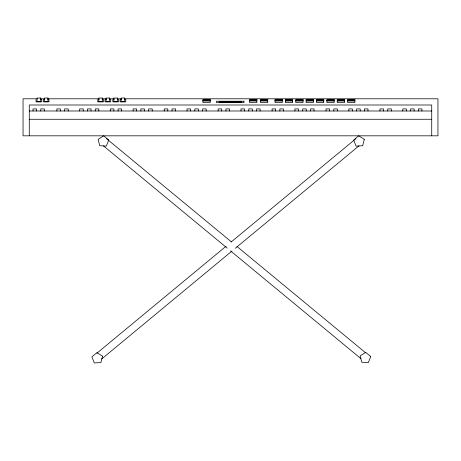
<?xml version="1.0" encoding="UTF-8"?>
<svg xmlns="http://www.w3.org/2000/svg" width="461" height="461" viewBox="0 0 461 461"><rect width="100%" height="100%" fill="white"/><g stroke="black" fill="none" stroke-linecap="round" stroke-linejoin="round"><path stroke-width="0.69" d="M96.896 353.212L226.115 246.18M231.105 242.042L355.886 138.686M101.691 358.975L232.016 251.02M235.34 248.266L359.015 145.826M37.191 98.792L23.05 98.792L23.05 135.822L437.95 135.822L437.95 98.792L125.029 98.792M40.072 98.792L44.394 98.792M47.99 98.792L99.109 98.792M101.99 98.792L106.307 98.792M109.188 98.792L114.23 98.792M117.106 98.792L121.427 98.792M40.338 99.53L41.761 99.53L41.761 101.841L36.056 101.841L36.056 99.53M44.746 99.53L43.317 99.53L43.317 101.841L49.022 101.841L49.022 99.53L47.598 99.53M99.201 99.53L97.772 99.53L97.772 101.841L103.477 101.841L103.477 99.53L102.054 99.53M106.462 99.53L105.033 99.53L105.033 101.841L110.738 101.841L110.738 99.53L109.315 99.53M114.242 99.53L112.812 99.53L112.812 101.841L118.517 101.841L118.517 99.53L117.094 99.53M121.502 99.53L120.073 99.53L120.073 101.841L125.778 101.841L125.778 99.53L124.355 99.53M202.926 100.112L210.187 100.112M249.603 100.112L256.863 100.112M260.494 100.112L267.755 100.112M275.015 100.112L282.276 100.112M285.388 100.112L292.649 100.112M295.76 100.112L303.021 100.112M306.133 100.112L313.394 100.112M316.505 100.112L323.766 100.112M326.878 100.112L334.139 100.112M337.25 100.112L344.511 100.112M347.623 100.112L354.884 100.112M202.926 100.446L210.187 100.446M249.603 100.446L256.863 100.446M260.494 100.446L267.755 100.446M275.015 100.446L282.276 100.446M285.388 100.446L292.649 100.446M295.76 100.446L303.021 100.446M306.133 100.446L313.394 100.446M316.505 100.446L323.766 100.446M326.878 100.446L334.139 100.446M337.25 100.446L344.511 100.446M347.623 100.446L354.884 100.446M202.926 100.999L210.187 100.999M249.603 100.999L256.863 100.999M260.494 100.999L267.755 100.999M275.015 100.999L282.276 100.999M285.388 100.999L292.649 100.999M295.76 100.999L303.021 100.999M306.133 100.999L313.394 100.999M316.505 100.999L323.766 100.999M326.878 100.999L334.139 100.999M337.25 100.999L344.511 100.999M347.623 100.999L354.884 100.999M29.274 110.986L431.727 110.986M29.274 119.266L431.727 119.266M106.514 138.675L231.416 241.892M236.966 246.479L365.746 352.907M103.397 145.82L227.181 248.116M230.512 250.87L360.963 358.675M431.727 135.822L431.727 104.999L29.274 104.999L29.274 135.822M421.924 110.986L421.924 108.917L418.346 108.917L418.346 110.986M414.145 110.986L414.145 108.917L410.567 108.917L410.567 110.986M406.366 110.986L406.366 108.917L402.787 108.917L402.787 110.986M391.326 110.986L391.326 108.917L387.747 108.917L387.747 110.986M383.546 110.986L383.546 108.917L379.968 108.917L379.968 110.986M367.987 110.986L367.987 108.917L364.409 108.917L364.409 110.986M360.208 110.986L360.208 108.917L356.63 108.917L356.63 110.986M352.429 110.986L352.429 108.917L348.85 108.917L348.85 110.986M337.389 110.986L337.389 108.917L333.81 108.917L333.81 110.986M329.609 110.986L329.609 108.917L326.031 108.917L326.031 110.986M314.05 110.986L314.05 108.917L310.472 108.917L310.472 110.986M306.271 110.986L306.271 108.917L302.693 108.917L302.693 110.986M298.492 110.986L298.492 108.917L294.913 108.917L294.913 110.986M283.452 110.986L283.452 108.917L279.873 108.917L279.873 110.986M275.672 110.986L275.672 108.917L272.094 108.917L272.094 110.986M260.113 110.986L260.113 108.917L256.535 108.917L256.535 110.986M252.334 110.986L252.334 108.917L248.756 108.917L248.756 110.986M244.555 110.986L244.555 108.917L240.976 108.917L240.976 110.986M229.515 110.986L229.515 108.917L225.936 108.917L225.936 110.986M221.735 110.986L221.735 108.917L218.157 108.917L218.157 110.986M206.176 110.986L206.176 108.917L202.598 108.917L202.598 110.986M198.397 110.986L198.397 108.917L194.819 108.917L194.819 110.986M190.618 110.986L190.618 108.917L187.039 108.917L187.039 110.986M175.578 110.986L175.578 108.917L171.999 108.917L171.999 110.986M167.798 110.986L167.798 108.917L164.22 108.917L164.22 110.986M152.239 110.986L152.239 108.917L148.661 108.917L148.661 110.986M144.46 110.986L144.46 108.917L140.882 108.917L140.882 110.986M136.681 110.986L136.681 108.917L133.102 108.917L133.102 110.986M121.641 110.986L121.641 108.917L118.062 108.917L118.062 110.986M113.861 110.986L113.861 108.917L110.283 108.917L110.283 110.986M98.821 110.986L98.821 108.917L95.243 108.917L95.243 110.986M91.042 110.986L91.042 108.917L87.463 108.917L87.463 110.986M83.262 110.986L83.262 108.917L79.684 108.917L79.684 110.986M68.222 110.986L68.222 108.917L64.644 108.917L64.644 110.986M60.443 110.986L60.443 108.917L56.864 108.917L56.864 110.986M44.365 110.986L44.365 108.917L40.787 108.917L40.787 110.986M36.586 110.986L36.586 108.917L33.008 108.917L33.008 110.986M102.532 356.169L100.901 362.536L94.332 362.957L91.9 356.854L96.966 352.659L102.532 356.169M364.294 139.343L362.669 145.711L356.099 146.137L353.662 140.035L358.727 135.834L364.294 139.343M108.738 140.017L106.312 146.125L99.743 145.705L98.107 139.343L103.667 135.828L108.738 140.017M370.748 356.549L368.322 362.651L361.747 362.237L360.116 355.875L365.677 352.354L370.748 356.549M40.724 98.043L37.093 98.043L37.093 101.731L40.724 101.731L40.724 98.043M47.984 98.043L44.354 98.043L44.354 101.731L47.984 101.731L47.984 98.043M102.44 98.043L98.81 98.043L98.81 101.731L102.44 101.731L102.44 98.043M109.701 98.043L106.07 98.043L106.07 101.731L109.701 101.731L109.701 98.043M117.48 98.043L113.85 98.043L113.85 101.731L117.48 101.731L117.48 98.043M124.741 98.043L121.11 98.043L121.11 101.731L124.741 101.731L124.741 98.043M210.187 99.564L202.926 99.564L202.926 102.538L210.187 102.538L210.187 99.564M256.863 99.564L249.603 99.564L249.603 102.538L256.863 102.538L256.863 99.564M267.755 99.564L260.494 99.564L260.494 102.538L267.755 102.538L267.755 99.564M282.276 99.564L275.015 99.564L275.015 102.538L282.276 102.538L282.276 99.564M292.649 99.564L285.388 99.564L285.388 102.538L292.649 102.538L292.649 99.564M303.021 99.564L295.76 99.564L295.76 102.538L303.021 102.538L303.021 99.564M313.394 99.564L306.133 99.564L306.133 102.538L313.394 102.538L313.394 99.564M323.766 99.564L316.505 99.564L316.505 102.538L323.766 102.538L323.766 99.564M334.139 99.564L326.878 99.564L326.878 102.538L334.139 102.538L334.139 99.564M344.511 99.564L337.25 99.564L337.25 102.538L344.511 102.538L344.511 99.564M354.884 99.564L347.623 99.564L347.623 102.538L354.884 102.538L354.884 99.564M243.955 101.224L216.416 101.224L216.416 102.492L243.955 102.492L243.955 101.224M241.207 101.518L219.171 101.518L219.171 102.204L241.207 102.204L241.207 101.518"/></g></svg>
